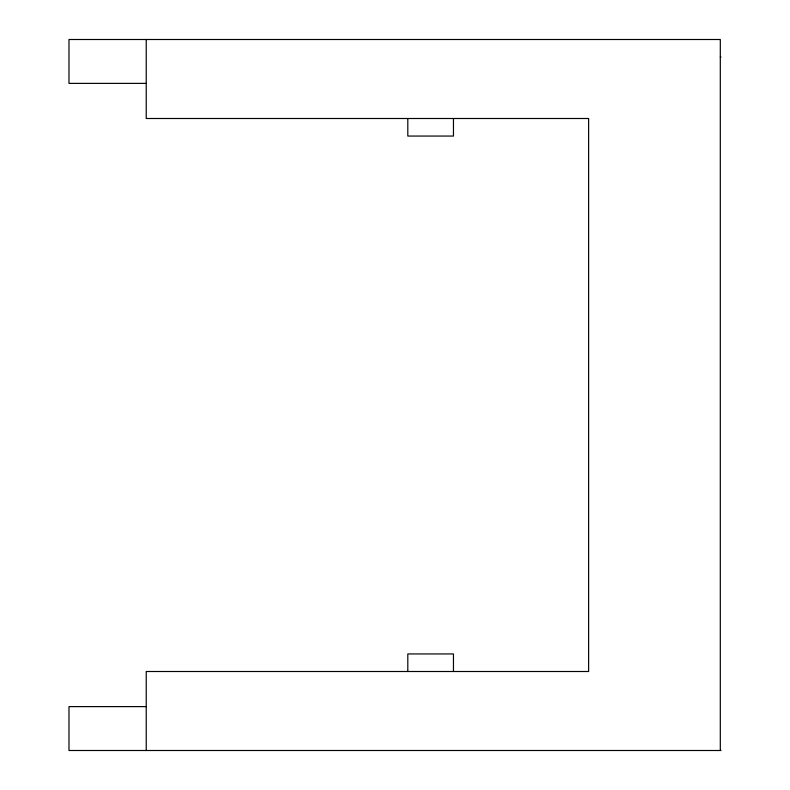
<?xml version="1.0" encoding="UTF-8"?>
<svg xmlns="http://www.w3.org/2000/svg" width="790" height="790" viewBox="0 0 790 790"><rect width="100%" height="100%" fill="white"/><g stroke="black" fill="none" stroke-linecap="round" stroke-linejoin="round"><path stroke-width="1.19" d="M720.302 57.058L721.013 57.058M146.229 83.385L68.987 83.385L68.987 39.5L720.302 39.5L720.302 750.5M146.229 706.615L68.987 706.615L68.987 750.5L721.013 750.5M453.46 118.5L453.46 136.058L407.808 136.058L407.808 118.5M453.46 671.5L453.46 653.942L407.808 653.942L407.808 671.5M146.229 39.5L146.229 118.5L588.629 118.5L588.629 671.5L146.229 671.5L146.229 750.5"/></g></svg>
